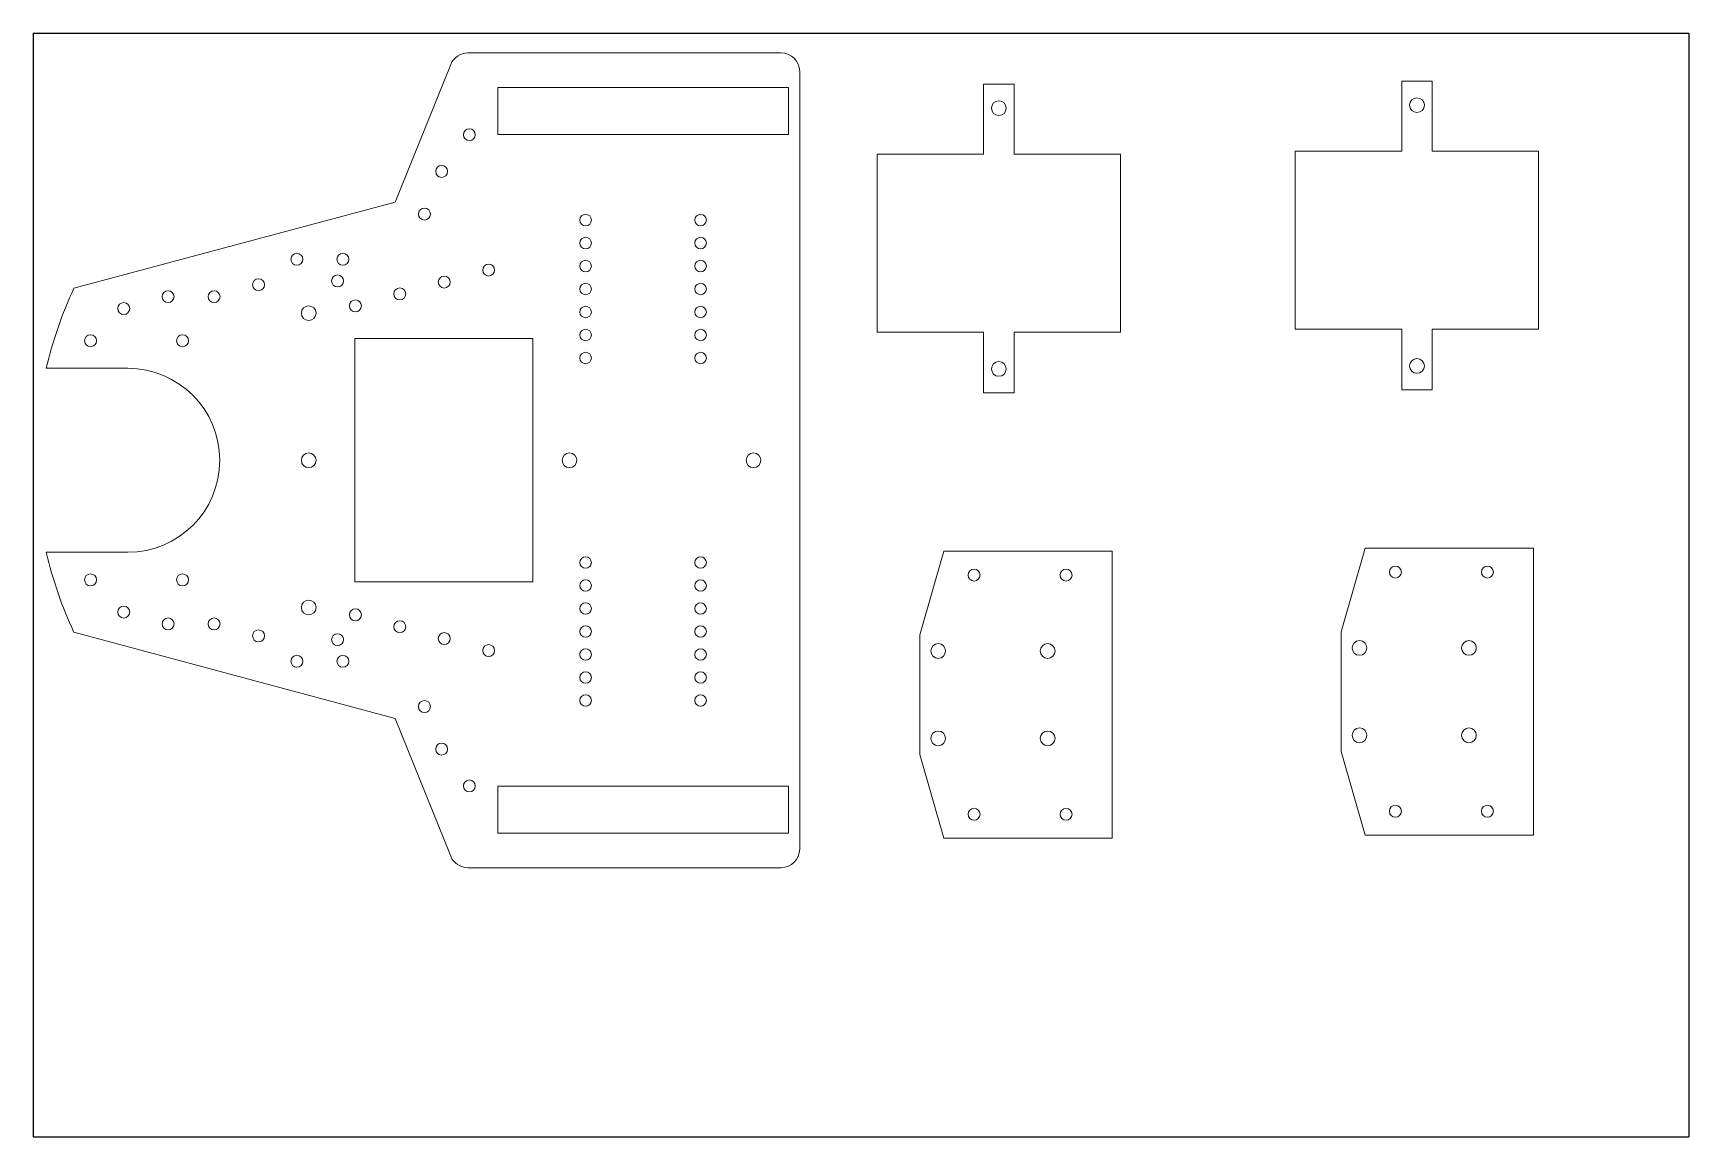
# Model space of a CAD drawing. Header units: inches. Extents: x -4.6 to 13.4, y -7.4 to 4.6.
import ezdxf

# ---------------------------------------------------------------- set-up
doc = ezdxf.new("R2010")
doc.units = ezdxf.units.IN
doc.header["$MEASUREMENT"] = 0

msp = doc.modelspace()

# ---------------------------------------------------------------- linework, layer by layer
at = {"color": 7, "linetype": 'Continuous'}
for p, q in [((-4.583, 4.644), (13.417, 4.644)), ((-4.583, 4.644), (-4.583, -7.356)), ((13.417, 4.644), (13.417, -7.356)), ((-4.583, -7.356), (13.417, -7.356))]:
    msp.add_line(p, q, dxfattribs=at)
at = {"color": 7, "linetype": 'Continuous', "lineweight": 15}
for p, q in [((3.55, 4.429), (0.142, 4.429)), ((-0.649, 2.806), (-0.044, 4.304)), ((3.75, -4.229), (3.75, 4.229)), ((3.628, 4.052), (0.468, 4.052)), ((0.468, 4.052), (0.468, 3.542)), ((3.628, 3.542), (3.628, 4.052)), ((5.75, 4.088), (5.75, 3.328)), ((6.08, 4.088), (5.75, 4.088)), ((6.08, 3.328), (6.08, 4.088)), ((10.296, 4.121), (10.296, 3.361)), ((10.626, 4.121), (10.296, 4.121)), ((10.626, 3.361), (10.626, 4.121)), ((0.468, 3.542), (3.628, 3.542)), ((5.75, 3.328), (4.592, 3.328)), ((4.592, 3.328), (4.592, 1.393)), ((7.237, 3.328), (6.08, 3.328)), ((7.237, 1.393), (7.237, 3.328)), ((9.138, 3.361), (9.138, 1.426)), ((10.296, 3.361), (9.138, 3.361)), ((11.783, 3.361), (10.626, 3.361)), ((11.783, 1.426), (11.783, 3.361)), ((-4.14, 1.87), (-0.649, 2.806)), ((0.848, 1.323), (-1.087, 1.323)), ((-1.087, 1.323), (-1.087, -1.323)), ((0.848, -1.323), (0.848, 1.323)), ((4.592, 1.393), (5.75, 1.393)), ((5.75, 1.393), (5.75, 0.733)), ((6.08, 1.393), (7.237, 1.393)), ((6.08, 0.733), (6.08, 1.393)), ((9.138, 1.426), (10.296, 1.426)), ((10.296, 1.426), (10.296, 0.766)), ((10.626, 1.426), (11.783, 1.426)), ((10.626, 0.766), (10.626, 1.426)), ((-3.554, 1), (-4.44, 1)), ((5.75, 0.733), (6.08, 0.733)), ((10.296, 0.766), (10.626, 0.766)), ((-4.44, -1), (-3.554, -1)), ((5.056, -1.898), (5.317, -0.988)), ((7.146, -0.988), (5.317, -0.988)), ((7.146, -4.108), (7.146, -0.988)), ((9.636, -1.865), (9.897, -0.955)), ((11.726, -0.955), (9.897, -0.955)), ((11.726, -4.075), (11.726, -0.955)), ((-1.087, -1.323), (0.848, -1.323)), ((-0.649, -2.806), (-4.14, -1.87)), ((5.056, -3.198), (5.056, -1.898)), ((9.636, -3.165), (9.636, -1.865)), ((-0.044, -4.304), (-0.649, -2.806)), ((5.317, -4.108), (5.056, -3.198)), ((9.897, -4.075), (9.636, -3.165)), ((3.628, -3.542), (0.468, -3.542)), ((0.468, -3.542), (0.468, -4.052)), ((3.628, -4.052), (3.628, -3.542)), ((0.468, -4.052), (3.628, -4.052)), ((5.317, -4.108), (7.146, -4.108)), ((9.897, -4.075), (11.726, -4.075)), ((0.142, -4.429), (3.55, -4.429))]:
    msp.add_line(p, q, dxfattribs=at)
for centre, radius in [((5.915, 3.828), 0.08), ((10.461, 3.861), 0.08), ((0.159, 3.54), 0.065), ((-0.142, 3.14), 0.065), ((-0.329, 2.677), 0.065), ((1.423, 2.612), 0.0625), ((2.673, 2.612), 0.0625), ((1.423, 2.362), 0.0625), ((2.673, 2.362), 0.0625), ((-1.716, 2.185), 0.065), ((-1.216, 2.185), 0.065), ((1.423, 2.112), 0.0625), ((2.673, 2.112), 0.0625), ((-1.274, 1.95), 0.065), ((-0.114, 1.938), 0.065), ((0.369, 2.068), 0.065), ((-3.116, 1.779), 0.065), ((-2.616, 1.779), 0.065), ((-2.133, 1.909), 0.065), ((-0.597, 1.809), 0.065), ((1.423, 1.862), 0.0625), ((2.673, 1.862), 0.0625), ((-3.598, 1.65), 0.065), ((-1.587, 1.6), 0.08), ((-1.08, 1.679), 0.065), ((1.423, 1.612), 0.0625), ((2.673, 1.612), 0.0625), ((-3.959, 1.3), 0.065), ((-2.959, 1.3), 0.065), ((1.423, 1.362), 0.0625), ((2.673, 1.362), 0.0625), ((1.423, 1.112), 0.0625), ((2.673, 1.112), 0.0625), ((10.461, 1.026), 0.08), ((5.915, 0.993), 0.08), ((-1.587, 0), 0.08), ((1.248, 0), 0.08), ((3.248, 0), 0.08), ((1.423, -1.112), 0.0625), ((2.673, -1.112), 0.0625), ((-3.959, -1.3), 0.065), ((-2.959, -1.3), 0.065), ((5.646, -1.248), 0.065), ((6.646, -1.248), 0.065), ((10.226, -1.215), 0.065), ((11.226, -1.215), 0.065), ((1.423, -1.362), 0.0625), ((2.673, -1.362), 0.0625), ((-3.598, -1.65), 0.065), ((-1.587, -1.6), 0.08), ((-1.08, -1.68), 0.065), ((1.423, -1.612), 0.0625), ((2.673, -1.612), 0.0625), ((-3.116, -1.779), 0.065), ((-2.616, -1.779), 0.065), ((-0.597, -1.809), 0.065), ((1.423, -1.862), 0.0625), ((2.673, -1.862), 0.0625), ((-2.133, -1.909), 0.065), ((-1.274, -1.95), 0.065), ((-0.114, -1.938), 0.065), ((9.836, -2.04), 0.08), ((11.026, -2.04), 0.08), ((-1.716, -2.185), 0.065), ((-1.216, -2.185), 0.065), ((0.369, -2.068), 0.065), ((1.423, -2.112), 0.0625), ((2.673, -2.112), 0.0625), ((5.256, -2.073), 0.08), ((6.446, -2.073), 0.08), ((1.423, -2.362), 0.0625), ((2.673, -2.362), 0.0625), ((-0.329, -2.677), 0.065), ((1.423, -2.612), 0.0625), ((2.673, -2.612), 0.0625), ((5.256, -3.023), 0.08), ((6.446, -3.023), 0.08), ((9.836, -2.99), 0.08), ((11.026, -2.99), 0.08), ((-0.142, -3.14), 0.065), ((0.159, -3.54), 0.065), ((10.226, -3.815), 0.065), ((11.226, -3.815), 0.065), ((5.646, -3.848), 0.065), ((6.646, -3.848), 0.065)]:
    msp.add_circle(centre, radius, dxfattribs=at)
for centre, radius, start, end in [((0.142, 4.229), 0.2, 90, 158), ((3.55, 4.229), 0.2, 0, 90), ((-0.125, 0), 4.429, 155.0201, 166.9514), ((-3.554, 0), 1, 270, 90), ((-0.125, 0), 4.429, 193.0486, 204.9799), ((0.142, -4.229), 0.2, 202, 270), ((3.55, -4.229), 0.2, 270, 0)]:
    msp.add_arc(centre, radius, start, end, dxfattribs=at)

doc.saveas('drawing.dxf')
